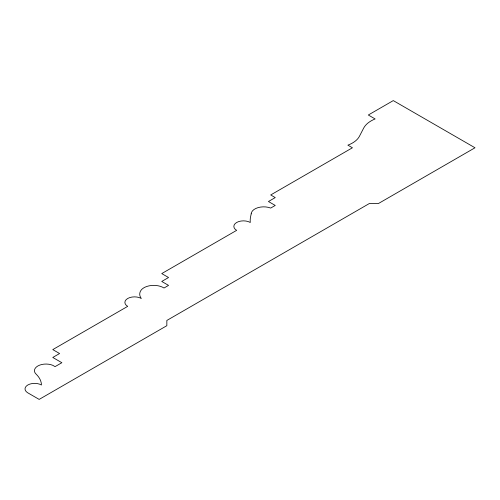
<?xml version="1.0" encoding="UTF-8"?>
<svg xmlns="http://www.w3.org/2000/svg" width="500" height="500" viewBox="0 0 500 500"><rect width="100%" height="100%" fill="white"/><g stroke="black" fill="none" stroke-linecap="round" stroke-linejoin="round"><path stroke-width="0.75" d="M251.194 213.831L250.787 215.819A59.156 34.156 0 0 0 250.275 222.481A9.631 5.562 0 0 0 236.656 222.481A9.631 5.562 0 0 0 236.656 230.344L161.75 273.587L168.556 277.519L161.75 281.45L168.556 285.387L164.019 288.006A13.812 7.975 0 0 0 140.963 290.356A18.194 10.506 0 0 0 141.319 298.488A9.631 5.562 0 0 0 127.7 298.488A9.631 5.562 0 0 0 127.7 306.356L52.787 349.6L59.6 353.531L52.787 357.463L61.869 362.706L55.062 366.637L52.787 365.325A11.544 6.662 0 0 0 38.013 365.887A11.544 6.662 0 0 0 36.356 374.387A37.019 21.375 0 0 1 41.438 384.988A9.631 5.562 0 0 0 27.819 384.988A9.631 5.562 0 0 0 27.819 392.85L39.169 399.4L166.844 325.694L166.844 320.45L369.412 203.494L378.494 203.494L475 147.775L393.281 100.6L368.312 115.013L375.125 118.944A29.731 17.169 0 0 0 363.669 128.1L359.45 136.256A27.837 16.075 0 0 1 347.881 145.156L352.425 147.775L270.706 194.956L275.244 197.581L268.438 201.513L275.244 205.444L270.706 208.062A12.544 7.244 0 0 0 258.012 207.638A12.544 7.244 0 0 0 251.194 213.831"/></g></svg>
